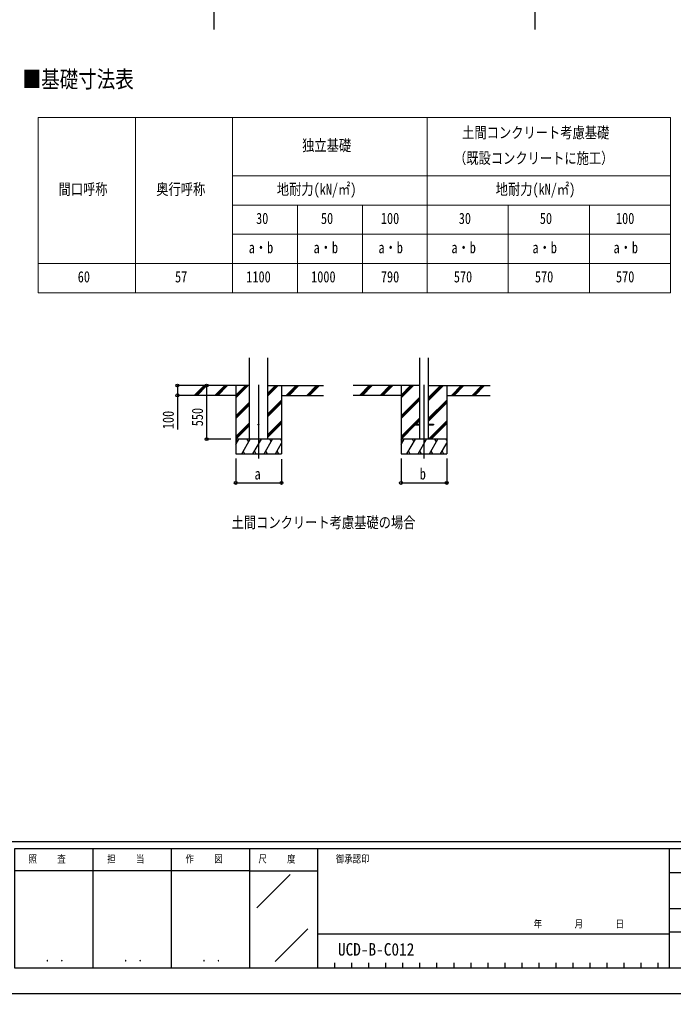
# Model space of a CAD drawing. Units: millimetres, scale not verified. Extents: x -27332 to 2102, y -19305 to 1485.
# Drawn here: x -8031 to -1307, y -19305 to -9298 of the extents above; entities that cross this region are included whole.
import ezdxf
from ezdxf.enums import TextEntityAlignment as Align

# ---------------------------------------------------------------- set-up
doc = ezdxf.new("R2010")
doc.units = ezdxf.units.MM
doc.header["$LTSCALE"] = 40
doc.layers.add('0-1_TABLE1', color=7, linetype='Continuous', lineweight=18)
for name, color, linetype in [('0-2_USER1', 3, 'Continuous'), ('0-3_YKK_12', 2, 'Continuous'), ('0-4_YKK_13', 4, 'Continuous'), ('0-5_YKK_A1', 4, 'Continuous'), ('0-6_YKK_D', 6, 'Continuous'), ('0-7_YKK_ZWAK', 7, 'Continuous')]:
    doc.layers.add(name, color=color, linetype=linetype)
doc.styles.add('ＭＳ ゴシック', font='')
doc.styles.get('ＭＳ ゴシック').set_extended_font_data('MS Gothic')

msp = doc.modelspace()

# ---------------------------------------------------------------- linework, layer by layer
at = {"layer": '0-1_TABLE1'}
for p, q in [((-7839.49, -10304.86), (-1339.49, -10304.86)), ((-7839.49, -10304.86), (-7839.49, -12104.86)), ((-6839.49, -10304.86), (-6839.49, -12104.86)), ((-5839.49, -10904.86), (-1339.49, -10904.86)), ((-5839.49, -11204.86), (-1339.49, -11204.86)), ((-5172.83, -11204.86), (-5172.83, -12104.86)), ((-4506.16, -11204.86), (-4506.16, -12104.86)), ((-3006.16, -11204.86), (-3006.16, -12104.86)), ((-2172.83, -11204.86), (-2172.83, -12104.86)), ((-5839.49, -11504.86), (-1339.49, -11504.86))]:
    msp.add_line(p, q, dxfattribs=at)
for points in [[(-5839.49, -10304.86), (-5839.49, -10904.86), (-5839.49, -11804.86), (-5839.49, -12104.86)], [(-3839.49, -10304.86), (-3839.49, -10904.86), (-3839.49, -11204.86), (-3839.49, -11504.86), (-3839.49, -12104.86)], [(-1339.49, -10304.86), (-1339.49, -11204.86), (-1339.49, -11504.86), (-1339.49, -12104.86)], [(-7839.49, -11804.86), (-5839.49, -11804.86), (-4506.16, -11804.86), (-3839.49, -11804.86), (-1339.49, -11804.86)], [(-7839.49, -12104.86), (-6839.49, -12104.86), (-1339.49, -12104.86)]]:
    msp.add_lwpolyline(points, dxfattribs=at)
at = {"layer": '0-3_YKK_12'}
for p, q in [((-6030.96, -9401.94), (-6030.96, -8295.29)), ((-2730.96, -9401.94), (-2730.96, -8370.29)), ((-5572.28, -13050.19), (-5572.28, -13809.4)), ((-3873.82, -13050.19), (-3873.82, -13809.4))]:
    msp.add_line(p, q, dxfattribs=at)
at = {"layer": '0-4_YKK_13'}
for p, q in [((-3973.82, -13454.9), (-3973.82, -13463.9)), ((-3973.82, -13454.9), (-3919.02, -13454.9)), ((-3973.82, -13463.9), (-3919.02, -13463.9)), ((-3828.62, -13454.9), (-3773.82, -13454.9)), ((-3828.62, -13463.9), (-3773.82, -13463.9)), ((-3773.82, -13454.9), (-3773.82, -13463.9))]:
    msp.add_line(p, q, dxfattribs=at)
msp.add_circle((-5572.28, -13459.4), 5, dxfattribs=at)
at = {"layer": '0-5_YKK_A1'}
for p, q in [((-5666.03, -13609.4), (-5666.03, -12774.05)), ((-5478.53, -13609.4), (-5478.53, -12774.05)), ((-3919.02, -12774.05), (-3919.02, -13609.4)), ((-3828.62, -12774.05), (-3828.62, -13609.4)), ((-5666.03, -13059.4), (-6298.23, -13059.4)), ((-6231.54, -13158), (-6132.94, -13059.4)), ((-6218.8, -13159.4), (-6118.8, -13059.4)), ((-6204.66, -13159.4), (-6104.66, -13059.4)), ((-6019.41, -13158), (-5920.81, -13059.4)), ((-6006.67, -13159.4), (-5906.67, -13059.4)), ((-5992.53, -13159.4), (-5892.53, -13059.4)), ((-5807.28, -13059.4), (-5807.28, -13759.4)), ((-5807.28, -13186.28), (-5680.39, -13059.4)), ((-5807.28, -13172.14), (-5694.54, -13059.4)), ((-5807.28, -13158), (-5708.68, -13059.4)), ((-5478.53, -13165.9), (-5372.03, -13059.4)), ((-5478.53, -13151.76), (-5386.17, -13059.4)), ((-5478.53, -13137.62), (-5400.31, -13059.4)), ((-5478.53, -13059.4), (-4906.66, -13059.4)), ((-5337.28, -13059.4), (-5337.28, -13759.4)), ((-5288.18, -13159.4), (-5188.18, -13059.4)), ((-5274.04, -13159.4), (-5174.04, -13059.4)), ((-5259.9, -13159.4), (-5159.89, -13059.4)), ((-5076.05, -13159.4), (-4976.05, -13059.4)), ((-5061.91, -13159.4), (-4961.9, -13059.4)), ((-5047.76, -13159.4), (-4947.76, -13059.4)), ((-3919.02, -13059.4), (-4599.77, -13059.4)), ((-4533.08, -13158), (-4434.48, -13059.4)), ((-4520.34, -13159.4), (-4420.34, -13059.4)), ((-4506.2, -13159.4), (-4406.2, -13059.4)), ((-4320.95, -13158), (-4222.35, -13059.4)), ((-4308.21, -13159.4), (-4208.21, -13059.4)), ((-4294.07, -13159.4), (-4194.07, -13059.4)), ((-4108.82, -13059.4), (-4108.82, -13759.4)), ((-4108.82, -13186.28), (-3981.94, -13059.4)), ((-4108.82, -13172.14), (-3996.08, -13059.4)), ((-4108.82, -13158), (-4010.22, -13059.4)), ((-3828.62, -13214.45), (-3673.57, -13059.4)), ((-3828.62, -13200.31), (-3687.71, -13059.4)), ((-3828.62, -13186.17), (-3701.85, -13059.4)), ((-3828.62, -13059.4), (-3190.61, -13059.4)), ((-3638.82, -13059.4), (-3638.82, -13759.4)), ((-3589.72, -13159.4), (-3489.72, -13059.4)), ((-3575.58, -13159.4), (-3475.58, -13059.4)), ((-3561.44, -13159.4), (-3461.44, -13059.4)), ((-3377.59, -13159.4), (-3277.59, -13059.4)), ((-3363.45, -13159.4), (-3263.44, -13059.4)), ((-3349.3, -13159.4), (-3249.3, -13059.4)), ((-5807.28, -13159.4), (-6298.23, -13159.4)), ((-5478.53, -13349.75), (-5337.28, -13208.5)), ((-5337.28, -13159.4), (-4906.66, -13159.4)), ((-4108.82, -13159.4), (-4599.77, -13159.4)), ((-4108.82, -13370.13), (-3919.02, -13180.33)), ((-4108.82, -13384.27), (-3919.02, -13194.47)), ((-4108.82, -13398.41), (-3919.02, -13208.62)), ((-3828.62, -13398.3), (-3638.82, -13208.5)), ((-3638.82, -13159.4), (-3190.61, -13159.4)), ((-5807.28, -13370.13), (-5666.03, -13228.88)), ((-5807.28, -13384.27), (-5666.03, -13243.02)), ((-5807.28, -13398.41), (-5666.03, -13257.17)), ((-5478.53, -13363.89), (-5337.28, -13222.64)), ((-5478.53, -13378.03), (-5337.28, -13236.78)), ((-3828.62, -13412.44), (-3638.82, -13222.64)), ((-3828.62, -13426.58), (-3638.82, -13236.78)), ((-4108.82, -13582.26), (-3919.02, -13392.46)), ((-3967.32, -13454.9), (-3919.02, -13406.61)), ((-5807.28, -13582.26), (-5666.03, -13441.01)), ((-5807.28, -13596.4), (-5666.03, -13455.15)), ((-5806.13, -13609.4), (-5666.03, -13469.3)), ((-5478.53, -13561.88), (-5337.28, -13420.63)), ((-5478.53, -13576.02), (-5337.28, -13434.77)), ((-5478.53, -13590.16), (-5337.28, -13448.91)), ((-4108.82, -13596.4), (-3973.82, -13461.4)), ((-4107.67, -13609.4), (-3962.17, -13463.9)), ((-3953.17, -13454.9), (-3919.02, -13420.75)), ((-3827.59, -13609.4), (-3638.82, -13420.63)), ((-3813.45, -13609.4), (-3638.82, -13434.77)), ((-3799.31, -13609.4), (-3638.82, -13448.91)), ((-5337.28, -13609.4), (-5807.28, -13609.4)), ((-5807.28, -13665.57), (-5774.85, -13609.4)), ((-5789.85, -13635.39), (-5804.85, -13609.4)), ((-5745.98, -13759.4), (-5659.38, -13609.4)), ((-5674.38, -13635.38), (-5689.38, -13609.4)), ((-5630.51, -13759.4), (-5543.91, -13609.4)), ((-5558.91, -13635.39), (-5573.91, -13609.4)), ((-5515.04, -13759.4), (-5428.44, -13609.4)), ((-5443.44, -13635.39), (-5458.44, -13609.4)), ((-5337.28, -13619.26), (-5342.97, -13609.4)), ((-3638.82, -13609.4), (-4108.82, -13609.4)), ((-4108.82, -13665.57), (-4076.39, -13609.4)), ((-4091.39, -13635.39), (-4106.39, -13609.4)), ((-4047.52, -13759.4), (-3960.92, -13609.4)), ((-3975.92, -13635.38), (-3990.92, -13609.4)), ((-3932.05, -13759.4), (-3845.45, -13609.4)), ((-3860.45, -13635.39), (-3875.45, -13609.4)), ((-3816.58, -13759.4), (-3729.98, -13609.4)), ((-3744.98, -13635.39), (-3759.98, -13609.4)), ((-3638.82, -13619.26), (-3644.51, -13609.4)), ((-5399.57, -13759.4), (-5337.28, -13651.51)), ((-3701.11, -13759.4), (-3638.82, -13651.51)), ((-5807.28, -13759.4), (-5337.28, -13759.4)), ((-5730.98, -13733.42), (-5715.98, -13759.4)), ((-5615.51, -13733.42), (-5600.51, -13759.4)), ((-5500.04, -13733.42), (-5485.04, -13759.4)), ((-5384.57, -13733.42), (-5369.57, -13759.4)), ((-4108.82, -13759.4), (-3638.82, -13759.4)), ((-4032.52, -13733.42), (-4017.52, -13759.4)), ((-3917.05, -13733.42), (-3902.05, -13759.4)), ((-3801.58, -13733.42), (-3786.58, -13759.4)), ((-3686.11, -13733.42), (-3671.11, -13759.4))]:
    msp.add_line(p, q, dxfattribs=at)
at = {"layer": '0-6_YKK_D'}
for p, q in [((-6232.61, -13059.4), (-6408.28, -13059.4)), ((-5857.28, -13059.4), (-6108.28, -13059.4)), ((-6107.28, -13059.4), (-6107.28, -13609.4)), ((-6232.61, -13159.4), (-6408.28, -13159.4)), ((-5857.28, -13609.4), (-6108.28, -13609.4)), ((-5807.28, -13809.4), (-5807.28, -14060.4)), ((-4108.82, -13809.4), (-4108.82, -14060.4)), ((-3638.82, -13809.4), (-3638.82, -14060.4)), ((-5337.28, -13813.47), (-5337.28, -14060.4)), ((-5807.28, -14059.4), (-5337.28, -14059.4)), ((-4108.82, -14059.4), (-3638.82, -14059.4))]:
    msp.add_line(p, q, dxfattribs=at)
msp.add_lwpolyline([(-6407.28, -13059.4), (-6407.28, -13159.4), (-6407.28, -13509.17)], dxfattribs=at)
for centre in [(-6407.28, -13059.4), (-6107.28, -13059.4), (-6407.28, -13159.4), (-6107.28, -13609.4), (-5807.28, -14059.4), (-5337.28, -14059.4), (-4108.82, -14059.4), (-3638.82, -14059.4)]:
    msp.add_circle(centre, 14.88, dxfattribs=at)
at = {"layer": '0-7_YKK_ZWAK'}
for p, q in [((1017.57, -17747.5), (-26282.43, -17747.5)), ((-7277.43, -17817.5), (-7277.43, -19042.5)), ((-6472.43, -17817.5), (-6472.43, -19042.5)), ((-5667.43, -17817.5), (-5667.43, -19042.5)), ((-4967.43, -17817.5), (-5667.43, -17817.5)), ((-1353.68, -17817.5), (-4967.43, -17817.5)), ((-4967.43, -17817.5), (-4967.43, -19042.5)), ((-1353.68, -17817.5), (-1353.68, -19042.5)), ((-277.43, -17817.5), (-1353.68, -17817.5)), ((-5667.43, -18045), (-8082.43, -18045)), ((-5667.43, -18045), (-4967.43, -18045)), ((-5590.13, -18424.02), (-5247.37, -18081.25)), ((-1353.68, -18062.5), (-277.43, -18062.5)), ((-1353.68, -18430), (-277.43, -18430)), ((-5402.65, -18975.96), (-5065.88, -18639.19)), ((-4967.43, -18692.5), (-1353.68, -18692.5)), ((-277.43, -18675), (-1353.68, -18675)), ((-4792.43, -18990), (-4792.43, -19042.5)), ((-4617.43, -18990), (-4617.43, -19042.5)), ((-4442.43, -18990), (-4442.43, -19042.5)), ((-4267.43, -18990), (-4267.43, -19042.5)), ((-4092.43, -18990), (-4092.43, -19042.5)), ((-3917.43, -18990), (-3917.43, -19042.5)), ((-3742.43, -18990), (-3742.43, -19042.5)), ((-3567.43, -18990), (-3567.43, -19042.5)), ((-3392.43, -18990), (-3392.43, -19042.5)), ((-3217.43, -18990), (-3217.43, -19042.5)), ((-3042.43, -18990), (-3042.43, -19042.5)), ((-2867.43, -18990), (-2867.43, -19042.5)), ((-2692.43, -18990), (-2692.43, -19042.5)), ((-2517.43, -18990), (-2517.43, -19042.5)), ((-2342.43, -18990), (-2342.43, -19042.5)), ((-2167.43, -18990), (-2167.43, -19042.5)), ((-1992.43, -18990), (-1992.43, -19042.5)), ((-1817.43, -18990), (-1817.43, -19042.5)), ((-1642.43, -18990), (-1642.43, -19042.5)), ((-1467.43, -18990), (-1467.43, -19042.5)), ((-8082.43, -19042.5), (-5667.43, -19042.5)), ((-5667.43, -19042.5), (-4967.43, -19042.5)), ((-4967.43, -19042.5), (-1353.68, -19042.5)), ((-1353.68, -19042.5), (-277.43, -19042.5))]:
    msp.add_line(p, q, dxfattribs=at)
msp.add_lwpolyline([(-27332.5, -19305), (2102.5, -19305), (2102.5, 1485), (-27332.5, 1485)], close=True, dxfattribs=at)
msp.add_lwpolyline([(-5667.43, -17817.5), (-8082.43, -17817.5), (-8082.43, -19042.5)], dxfattribs=at)

# ---------------------------------------------------------------- texts
at = {"layer": '0-1_TABLE1', "style": 'ＭＳ ゴシック', "width": 0.8}
for s, p in [('土間コンクリート考慮基礎', (-3479.89, -10552.36)), ('独立基礎', (-5125.09, -10683.61)), ('（既設コンクリートに施工）', (-3563.89, -10814.86)), ('間口呼称', (-7629.29, -11133.61)), ('奥行呼称', (-6625.09, -11133.61)), ('地耐力(kN/㎡)', (-5385.49, -11133.61)), ('地耐力(kN/㎡)', (-3135.49, -11133.61)), ('30', (-5598.56, -11433.61)), ('50', (-4931.89, -11433.61)), ('100', (-4315.63, -11433.61)), ('30', (-3515.23, -11433.61)), ('50', (-2681.89, -11433.61)), ('100', (-1898.96, -11433.61)), ('a・b', (-5674.16, -11733.61)), ('a・b', (-5007.49, -11733.61)), ('a・b', (-4340.83, -11733.61)), ('a・b', (-3590.83, -11733.61)), ('a・b', (-2757.49, -11733.61)), ('a・b', (-1924.16, -11733.61)), ('60', (-7431.89, -12033.61)), ('57', (-6431.89, -12033.61)), ('1100', (-5699.36, -12033.61)), ('1000', (-5032.69, -12033.61)), ('790', (-4315.63, -12033.61)), ('570', (-3565.63, -12033.61)), ('570', (-2732.29, -12033.61)), ('570', (-1898.96, -12033.61))]:
    msp.add_text(s, height=115.5, dxfattribs=at).set_placement(p, align=Align.BOTTOM_LEFT)
at = {"layer": '0-2_USER1', "style": 'ＭＳ ゴシック'}
for s, height, width, p in [('■基礎寸法表', 174.5, 0.8, (-7998.19, -10050.68)), ('土間コンクリート考慮基礎の場合', 115.5, 0.8, (-5850.39, -14557.34)), ('UCD-B-C012', 128.3, 0.9, (-4757.13, -18953.96))]:
    msp.add_text(s, height=height, dxfattribs=dict(at, width=width)).set_placement(p, align=Align.BOTTOM_LEFT)
at = {"layer": '0-6_YKK_D', "style": 'ＭＳ ゴシック', "width": 0.8}
for s, p in [('550', (-6109.61, -13477.2)), ('100', (-6409.61, -13506.84))]:
    msp.add_text(s, height=115.5, rotation=90, dxfattribs=at).set_placement(p, align=Align.BOTTOM_LEFT)
for s, p in [('b', (-3915.82, -14058.6)), ('a', (-5614.28, -14058.6))]:
    msp.add_text(s, height=115.5, dxfattribs=at).set_placement(p, align=Align.BOTTOM_LEFT)
at = {"layer": '0-7_YKK_ZWAK', "style": 'ＭＳ ゴシック', "width": 0.8}
for s, height, p in [('照     査', 76.98, (-7937.53, -17983.75)), ('担     当', 76.98, (-7129.73, -17983.75)), ('作     図', 76.98, (-6324.73, -17983.75)), ('尺     度', 76.98, (-5575.03, -17983.75)), ('御承認印', 76.98, (-4778.02, -17983.75)), ('年        月        日', 76.98, (-2745.33, -18651.25)), ('． ．', 90.71, (-7767.5, -19005.23)), ('． ．', 90.71, (-6962.5, -19005.23)), ('． ．', 90.71, (-6157.5, -19005.23))]:
    msp.add_text(s, height=height, dxfattribs=at).set_placement(p, align=Align.BOTTOM_LEFT)

doc.saveas('drawing.dxf')
